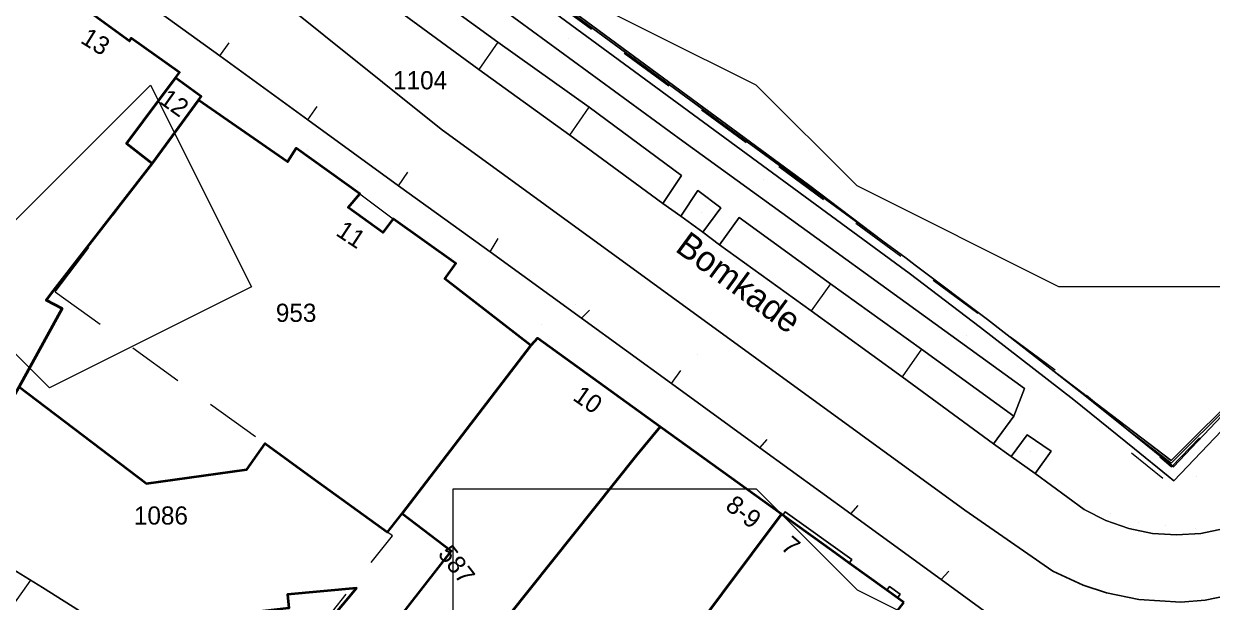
# Model space of a CAD drawing. Header units: metres. Extents: x 0 to 105485, y 0 to 425721.
# Drawn here: x 104666.2 to 104725.1, y 425246.9 to 425275.5 of the extents above; entities that cross this region are included whole.
import ezdxf
from ezdxf.enums import TextEntityAlignment as Align

# ---------------------------------------------------------------- set-up
doc = ezdxf.new("R2010")
doc.units = ezdxf.units.M
doc.header["$MEASUREMENT"] = 0
doc.linetypes.add('IE-TERREINAFSCHEIDING_KUNSTMATIG-SO', pattern=[11, 4, -1, 4, -2])
doc.linetypes.add('KG-PERCEEL-SO', pattern=[19, 5.5, -4, 5.5, -4])
for name, color, linetype, lineweight in [('B-XX-GK-KADEMUUR-G', 150, 'Continuous', 18), ('B-XX-GR-BOOM-G', 90, 'Continuous', 13), ('B-XX-GR-STRUIK-G', 90, 'Continuous', 13), ('B-XX-IE-MEUBILAIR-G', 7, 'Continuous', 18), ('B-XX-IE-MEUBILAIR_WATERWEGMEUBILAIR-G', 150, 'Continuous', 18), ('B-XX-IE-TERREINAFSCHEIDING_KUNSTMATIG_HEKWERK-G', 20, 'IE-TERREINAFSCHEIDING_KUNSTMATIG-SO', 18), ('B-XX-KG-GRENS_PERCEEL-G', 150, 'KG-PERCEEL-SO', 18), ('B-XX-KG-GRENS_PERCEEL-T', 150, 'KG-PERCEEL-SO', 18), ('B-XX-OG-BEBOUWING-G', 7, 'Continuous', 35), ('B-XX-OG-BEBOUWING_HUISNUMMER-T', 7, 'Continuous', 18), ('B-XX-OG-BEBOUWING_STRAATNAAM-T', 7, 'Continuous', 18), ('B-XX-OG-GRENS-G', 7, 'Continuous', 18), ('B-XX-OG-TERREIN_ERF-G', 7, 'Continuous', 18), ('B-XX-OG-WATER-G', 130, 'Continuous', 18), ('B-XX-VH-GESLOTENVERHARDING-G', 10, 'Continuous', 18), ('B-XX-VH-ONVERHARD_ZAND-G', 210, 'Continuous', 18), ('B-XX-VH-OPENVERHARDING-G', 90, 'Continuous', 18), ('B-XX-VW-MARKERING-G', 7, 'Continuous', 18)]:
    doc.layers.add(name, color=color, linetype=linetype, lineweight=lineweight)
doc.layers.add('GIS-WEGVAKKEN', color=2, linetype='Continuous')

msp = doc.modelspace()

# ---------------------------------------------------------------- linework, layer by layer
at = {"layer": 'B-XX-GK-KADEMUUR-G', "ltscale": 0.5}
for points in [[(104652.267, 425305.96), (104648.233, 425301.832), (104652.373, 425305.816), (104650.578, 425304.09), (104652.314, 425305.865), (104653.032, 425305.956), (104677.044, 425288.086), (104700.635, 425270.721), (104700.647, 425270.712), (104702.485, 425269.368), (104708.769, 425264.771), (104705.098, 425267.561), (104677.103, 425288.166), (104653.059, 425306.06)], [(104717.112, 425258.427), (104718.63, 425257.238), (104720.857, 425255.455), (104723.063, 425253.778), (104726.101, 425256.799), (104728.091, 425258.779), (104728.092, 425258.78), (104730.451, 425261.268), (104723.054, 425253.91)]]:
    msp.add_lwpolyline(points, close=True, dxfattribs=at)
msp.add_lwpolyline([(104691.75, 425276.639), (104709.652, 425263.503), (104710.08, 425263.178), (104713.62, 425260.49), (104718.244, 425256.909), (104721.241, 425254.48), (104722.917, 425253.121), (104723.198, 425252.893), (104726.554, 425256.43), (104726.165, 425256.748), (104723.18, 425253.595), (104720.857, 425255.455), (104718.63, 425257.238), (104717.112, 425258.427), (104713.963, 425260.894), (104710.382, 425263.582), (104709.931, 425263.92), (104708.769, 425264.771), (104702.485, 425269.368), (104700.647, 425270.712), (104700.635, 425270.721), (104677.044, 425288.086)], dxfattribs=at)
at = {"layer": 'B-XX-GR-BOOM-G', "color": 0, "true_color": 0x604a38}
for points in [[(104699.794, 425266.172, 2.259), (104699.794, 425266.172, 5.059)], [(104716.114, 425254.326, 2.156), (104716.114, 425254.326, 4.956)]]:
    msp.add_polyline3d(points, dxfattribs=at)
at = {"layer": 'B-XX-GR-STRUIK-G', "ltscale": 0.5}
for points in [[(104703.939, 425251.367), (104703.816, 425251.199), (104704.325, 425250.832), (104705.303, 425250.126), (104705.842, 425249.737), (104706.616, 425249.179), (104707.115, 425248.819), (104707.234, 425248.997)], [(104708.981, 425247.473), (104709.506, 425247.094), (104709.635, 425247.289), (104709.108, 425247.653)]]:
    msp.add_lwpolyline(points, close=True, dxfattribs=at)
at = {"layer": 'B-XX-IE-MEUBILAIR-G', "color": 0, "true_color": 0x604a38}
for points in [[(104680.287, 425269.298, 2.404), (104680.287, 425269.298, 5.404)], [(104682.744, 425267.483, 0), (104682.744, 425267.483, 3)], [(104685.085, 425265.769, 0), (104685.085, 425265.769, 3)], [(104687.43, 425263.967, 0), (104687.43, 425263.967, 3)], [(104693.567, 425261.647, 2.379), (104693.567, 425261.647, 3.879)], [(104691.852, 425260.634, 2.387), (104691.852, 425260.634, 5.387)], [(104699.586, 425259.14, 2.349), (104699.586, 425259.14, 3.849)], [(104717.479, 425252.74, 2.142), (104717.479, 425252.74, 5.142)], [(104718.722, 425251.875, 2.124), (104718.722, 425251.875, 5.124)], [(104720.042, 425251.294, 2.091), (104720.042, 425251.294, 5.091)], [(104721.429, 425250.831, 2.091), (104721.429, 425250.831, 5.091)], [(104722.793, 425250.669, 2.068), (104722.793, 425250.669, 5.068)], [(104724.275, 425250.556, 2.06), (104724.275, 425250.556, 5.06)]]:
    msp.add_polyline3d(points, dxfattribs=at)
at = {"layer": 'B-XX-IE-MEUBILAIR_WATERWEGMEUBILAIR-G', "color": 0, "true_color": 0x604a38}
for points in [[(104693.185, 425274.79, 2.023), (104693.185, 425274.79, 3.523)], [(104700.089, 425271.373, 2.143), (104700.089, 425271.373, 3.643)], [(104702.843, 425267.804, 1.971), (104702.843, 425267.804, 3.471)], [(104709.464, 425264.547, 2.029), (104709.464, 425264.547, 3.529)], [(104712.897, 425260.081, 1.94), (104712.897, 425260.081, 3.44)], [(104718.857, 425257.452, 1.235), (104718.857, 425257.452, 2.735)], [(104724.325, 425253.101, 1.963), (104724.325, 425253.101, 3.463)]]:
    msp.add_polyline3d(points, dxfattribs=at)
at = {"layer": 'B-XX-IE-TERREINAFSCHEIDING_KUNSTMATIG_HEKWERK-G', "ltscale": 0.5, "flags": 128}
msp.add_lwpolyline([(104721.087, 425254.29), (104722.763, 425252.93)], dxfattribs=at)
at = {"layer": 'B-XX-IE-TERREINAFSCHEIDING_KUNSTMATIG_HEKWERK-G', "color": 0, "ltscale": 0.5, "true_color": 0x8c7868}
msp.add_polyline3d([(104721.087, 425254.29, 1.58), (104722.763, 425252.93, 1.961)], dxfattribs=at)
at = {"layer": 'B-XX-KG-GRENS_PERCEEL-G', "ltscale": 0.5, "flags": 128}
for points in [[(104657.719, 425302.261), (104677.519, 425287.619), (104703.287, 425268.71), (104717.944, 425257.927), (104723.08, 425253.586), (104734.157, 425265.024), (104748.088, 425278.933), (104745.296, 425285.275), (104741.925, 425293.29), (104735.425, 425300.981), (104736.75, 425302.485), (104738.652, 425304.907)], [(104666.039, 425278.635), (104671.458, 425274.67), (104671.549, 425274.818), (104673.943, 425273.125), (104673.748, 425272.863), (104675.018, 425271.932), (104674.882, 425271.746)], [(104667.785, 425262.261), (104672.586, 425268.613), (104674.882, 425271.746)], [(104674.882, 425271.746), (104679.287, 425268.692), (104679.711, 425269.373), (104682.873, 425267.107), (104684.528, 425265.868), (104687.631, 425263.662), (104687.087, 425262.894), (104691.341, 425259.604)], [(104662.186, 425250.677), (104668.134, 425261.424), (104667.334, 425261.849), (104667.785, 425262.261)], [(104667.785, 425262.261), (104684.247, 425250.358)], [(104691.341, 425259.604), (104691.672, 425259.958), (104697.75, 425255.574)], [(104684.247, 425250.358), (104685.424, 425251.864), (104691.341, 425259.604)], [(104683.368, 425237.444), (104687.533, 425242.82), (104696.554, 425254.13), (104697.75, 425255.574)], [(104697.75, 425255.574), (104703.765, 425251.236)], [(104698.144, 425243.781), (104699.351, 425245.347), (104703.765, 425251.236)], [(104703.765, 425251.236), (104704.114, 425250.984), (104709.812, 425246.873)], [(104662.186, 425250.677), (104667.156, 425247.618), (104677.273, 425241.229), (104677.543, 425241.405)], [(104677.543, 425241.405), (104684.483, 425250.177), (104684.247, 425250.358)]]:
    msp.add_lwpolyline(points, dxfattribs=at)
at = {"layer": 'B-XX-OG-BEBOUWING-G', "ltscale": 0.5}
for points in [[(104666.039, 425278.635), (104659.701, 425267.566), (104659.56, 425267.319), (104657.002, 425262.789), (104662.277, 425259.851), (104658.408, 425253.046), (104662.198, 425250.656), (104665.994, 425257.556), (104668.134, 425261.424), (104667.334, 425261.849), (104667.698, 425262.318), (104672.586, 425268.613), (104671.316, 425269.609), (104673.748, 425272.863), (104673.943, 425273.125), (104671.549, 425274.818), (104671.458, 425274.67)], [(104674.882, 425271.746), (104675.018, 425271.932), (104673.748, 425272.863), (104671.316, 425269.609), (104672.586, 425268.613)], [(104665.994, 425257.556), (104672.302, 425252.758), (104677.279, 425253.451), (104678.176, 425254.746), (104680.503, 425253.064), (104684.247, 425250.358), (104684.97, 425251.283), (104691.341, 425259.604), (104687.087, 425262.894), (104687.631, 425263.662), (104684.528, 425265.868), (104684.014, 425265.189), (104682.3, 425266.428), (104682.873, 425267.107), (104679.711, 425269.373), (104679.287, 425268.692), (104674.882, 425271.746), (104672.586, 425268.613), (104667.698, 425262.318), (104667.334, 425261.849), (104668.134, 425261.424)], [(104696.554, 425254.13), (104697.75, 425255.574), (104691.672, 425259.958), (104691.341, 425259.604), (104684.97, 425251.283), (104687.393, 425249.431), (104683.837, 425244.849), (104686.977, 425242.423), (104687.129, 425242.306)], [(104699.351, 425245.347), (104703.765, 425251.236), (104697.75, 425255.574), (104696.554, 425254.13), (104687.129, 425242.306), (104686.977, 425242.423), (104683.444, 425237.68), (104683.316, 425237.479), (104683.275, 425237.415), (104683.514, 425237.25), (104689.64, 425233.029), (104689.782, 425233.235), (104689.829, 425233.202), (104698.144, 425243.781)], [(104709.812, 425246.873), (104709.506, 425247.094), (104708.981, 425247.473), (104707.115, 425248.819), (104706.616, 425249.179), (104705.842, 425249.737), (104705.303, 425250.126), (104704.325, 425250.832), (104703.816, 425251.199), (104703.765, 425251.236), (104699.351, 425245.347), (104702.098, 425243.234), (104700.95, 425241.668), (104703.957, 425239.334)], [(104673.277, 425243.753), (104677.273, 425241.229), (104677.417, 425241.323), (104677.543, 425241.405), (104682.71, 425247.583), (104679.29, 425247.259), (104679.349, 425246.592), (104675.289, 425246.126)]]:
    msp.add_lwpolyline(points, close=True, dxfattribs=at)
at = {"layer": 'B-XX-OG-GRENS-G'}
msp.add_polyline3d([(104742.5, 425277.5, 2.049), (104737.5, 425272.5, 1.968), (104732.5, 425267.5, 1.885), (104727.5, 425262.5, 1.855), (104717.5, 425262.5, 0.375), (104707.5, 425267.5, 0.537), (104702.5, 425272.5, 1.893), (104692.5, 425277.5, 1.067)], dxfattribs=at)
for points in [[(104672.5, 425272.5, 2.489), (104677.5, 425262.5, 3.318), (104667.5, 425257.5, 2.922), (104662.5, 425262.5, 3.002)], [(104687.5, 425252.5, 3.005), (104702.5, 425252.5, 2.445), (104707.5, 425247.5, 2.368), (104717.5, 425242.5, 2.377), (104712.5, 425232.5, 2.957), (104697.5, 425232.5, 2.722), (104687.5, 425242.5, 3.214), (104687.5, 425247.5, 3.073)]]:
    msp.add_polyline3d(points, close=True, dxfattribs=at)
at = {"layer": 'B-XX-OG-TERREIN_ERF-G', "ltscale": 0.5}
msp.add_lwpolyline([(104686.977, 425242.423), (104683.837, 425244.849), (104687.393, 425249.431), (104684.97, 425251.283), (104684.247, 425250.358), (104680.503, 425253.064), (104678.176, 425254.746), (104677.279, 425253.451), (104672.302, 425252.758), (104665.994, 425257.556), (104662.198, 425250.656), (104667.156, 425247.618), (104673.277, 425243.753), (104675.289, 425246.126), (104679.349, 425246.592), (104679.29, 425247.259), (104682.71, 425247.583), (104677.543, 425241.405), (104683.316, 425237.479), (104683.444, 425237.68)], close=True, dxfattribs=at)
at = {"layer": 'B-XX-OG-WATER-G', "ltscale": 0.5}
msp.add_lwpolyline([(104677.103, 425288.166), (104705.098, 425267.561), (104708.769, 425264.771), (104709.931, 425263.92), (104710.382, 425263.582), (104713.963, 425260.894), (104717.112, 425258.427), (104723.054, 425253.91), (104730.451, 425261.268), (104732.262, 425263.177), (104737.541, 425268.432), (104748.018, 425278.774)], dxfattribs=at)
at = {"layer": 'B-XX-VH-GESLOTENVERHARDING-G', "ltscale": 0.5}
msp.add_lwpolyline([(104726.165, 425256.748), (104726.101, 425256.799), (104723.063, 425253.778), (104720.857, 425255.455), (104723.18, 425253.595)], close=True, dxfattribs=at)
at = {"layer": 'B-XX-VH-ONVERHARD_ZAND-G', "ltscale": 0.5}
for points in [[(104698.766, 425266), (104699.861, 425265.207), (104700.76, 425266.412), (104699.608, 425267.281)], [(104715.128, 425254.099), (104716.319, 425253.26), (104717.119, 425254.36), (104715.929, 425255.181)]]:
    msp.add_lwpolyline(points, close=True, dxfattribs=at)
at = {"layer": 'B-XX-VH-OPENVERHARDING-G', "ltscale": 0.5}
for points in [[(104698.877, 425269.712), (104687.364, 425278.156), (104687.002, 425278.421), (104685.914, 425279.219), (104685.062, 425278.002), (104689.715, 425274.625), (104694.238, 425271.397), (104698.801, 425268.021), (104697.877, 425266.639), (104698.766, 425266), (104699.608, 425267.281), (104700.76, 425266.412), (104699.861, 425265.207), (104700.695, 425264.582), (104701.664, 425265.94), (104706.191, 425262.645), (104710.694, 425259.412), (104715.264, 425256.092), (104715.796, 425257.463)], [(104694.238, 425271.397), (104689.715, 425274.625), (104685.062, 425278.002), (104684.151, 425276.655), (104688.772, 425273.274), (104693.268, 425270.024), (104697.877, 425266.639), (104698.801, 425268.021)], [(104710.694, 425259.412), (104706.191, 425262.645), (104701.664, 425265.94), (104700.695, 425264.582), (104705.227, 425261.311), (104709.741, 425258.053), (104714.263, 425254.727), (104715.264, 425256.092)]]:
    msp.add_lwpolyline(points, close=True, dxfattribs=at)
for points in [[(104666.039, 425278.635), (104671.458, 425274.67), (104671.549, 425274.818), (104673.943, 425273.125), (104673.748, 425272.863), (104675.018, 425271.932), (104674.882, 425271.746), (104679.287, 425268.692), (104679.711, 425269.373), (104682.873, 425267.107), (104682.3, 425266.428), (104684.014, 425265.189), (104684.528, 425265.868), (104687.631, 425263.662), (104687.087, 425262.894), (104691.341, 425259.604), (104691.672, 425259.958), (104697.75, 425255.574), (104703.765, 425251.236), (104703.816, 425251.199), (104703.939, 425251.367), (104707.234, 425248.997), (104707.115, 425248.819), (104708.981, 425247.473), (104709.108, 425247.653), (104709.635, 425247.289), (104709.506, 425247.094), (104709.812, 425246.873)], [(104687.364, 425278.156), (104698.877, 425269.712), (104715.796, 425257.463), (104715.264, 425256.092), (104714.263, 425254.727), (104715.128, 425254.099), (104715.929, 425255.181), (104717.119, 425254.36), (104716.319, 425253.26), (104718.754, 425251.469), (104719.824, 425250.928), (104720.956, 425250.534), (104722.131, 425250.294), (104723.327, 425250.212), (104724.524, 425250.29), (104725.699, 425250.526), (104726.833, 425250.917), (104727.905, 425251.455), (104728.524, 425251.855), (104739.528, 425262.372), (104748.032, 425278.788)], [(104748.018, 425278.774), (104737.541, 425268.432), (104732.262, 425263.177), (104730.451, 425261.268), (104728.092, 425258.78), (104728.091, 425258.779), (104726.101, 425256.799), (104726.165, 425256.748), (104726.554, 425256.43), (104723.198, 425252.893), (104722.917, 425253.121), (104721.241, 425254.48), (104718.244, 425256.909), (104713.62, 425260.49), (104710.08, 425263.178), (104709.652, 425263.503), (104691.75, 425276.639)], [(104671.447, 425277.203), (104675.941, 425273.939), (104680.3, 425270.773), (104684.793, 425267.51), (104687.075, 425265.853), (104689.322, 425264.237), (104693.849, 425260.948), (104698.303, 425257.712), (104702.686, 425254.528), (104707.185, 425251.26), (104711.668, 425248.003), (104716.082, 425244.796), (104720.574, 425241.533), (104724.749, 425238.488), (104726.281, 425240.138)], [(104726.281, 425240.138), (104724.749, 425238.488), (104720.574, 425241.533), (104716.082, 425244.796), (104711.668, 425248.003), (104707.185, 425251.26), (104702.686, 425254.528), (104698.303, 425257.712), (104693.849, 425260.948), (104689.322, 425264.237), (104687.075, 425265.853), (104684.793, 425267.51), (104680.3, 425270.773), (104675.941, 425273.939), (104671.447, 425277.203)], [(104725.699, 425250.526), (104724.524, 425250.29), (104723.327, 425250.212), (104722.131, 425250.294), (104720.956, 425250.534), (104719.824, 425250.928), (104718.754, 425251.469), (104716.319, 425253.26), (104715.128, 425254.099), (104714.263, 425254.727), (104709.741, 425258.053), (104705.227, 425261.311), (104700.695, 425264.582), (104699.861, 425265.207), (104698.766, 425266), (104697.877, 425266.639), (104693.268, 425270.024), (104688.772, 425273.274), (104684.151, 425276.655)], [(104673.277, 425243.753), (104667.156, 425247.618), (104662.198, 425250.656)]]:
    msp.add_lwpolyline(points, dxfattribs=at)
at = {"layer": 'B-XX-VW-MARKERING-G', "color": 0, "ltscale": 0.5, "true_color": 0x808080}
for points in [[(104675.941, 425273.939, 2.409), (104676.394, 425274.585, 2.373)], [(104689.715, 425274.625, 2.261), (104688.772, 425273.274, 2.31)], [(104680.3, 425270.773, 2.398), (104680.76, 425271.444, 2.391)], [(104693.268, 425270.024, 2.266), (104694.238, 425271.397, 2.221)], [(104684.793, 425267.51, 2.4), (104685.245, 425268.185, 2.379)], [(104689.322, 425264.237, 2.382), (104689.723, 425264.898, 2.413)], [(104706.191, 425262.645, 2.14), (104705.227, 425261.311, 2.183)], [(104693.849, 425260.948, 2.367), (104694.246, 425261.352, 2.364)], [(104710.694, 425259.412, 2.118), (104709.741, 425258.053, 2.181)], [(104698.303, 425257.712, 2.385), (104698.775, 425258.359, 2.343)], [(104702.686, 425254.528, 2.364), (104703.046, 425254.937, 2.339)], [(104707.185, 425251.26, 0), (104707.559, 425251.67, 2.348)], [(104683.057, 425233.827, 2.532), (104680.936, 425235.228, 2.528), (104678.815, 425236.629, 2.513), (104676.497, 425238.165, 2.491), (104674.18, 425239.7, 2.526), (104671.885, 425241.221, 2.526), (104669.589, 425242.742, 2.532), (104667.299, 425244.26, 2.5), (104665.009, 425245.779, 2.552), (104666.58, 425247.972, 2.692)], [(104711.668, 425248.003, 2.364), (104712.04, 425248.424, 2.335)]]:
    msp.add_polyline3d(points, dxfattribs=at)
at = {"layer": 'GIS-WEGVAKKEN'}
msp.add_lwpolyline([(104675.27, 425279.65), (104686.9, 425270.31), (104712.84, 425251.45), (104717.2, 425248.42), (104718.7, 425247.72), (104719.85, 425247.34), (104721.46, 425247.01), (104723.54, 425246.89), (104724.74, 425246.99), (104726.34, 425247.31), (104728.29, 425248.01), (104729.35, 425248.57), (104730.27, 425249.15), (104744.38, 425262.69), (104755.35, 425272.78), (104757.51, 425274.52), (104759.75, 425275.93)], dxfattribs=at)

# ---------------------------------------------------------------- texts
at = {"layer": 'B-XX-KG-GRENS_PERCEEL-T'}
for s, p in [('1104', (104685.858, 425272.738)), ('953', (104679.717, 425261.219)), ('1086', (104673.02, 425251.178))]:
    msp.add_text(s, height=0.9, dxfattribs=at).set_placement(p, align=Align.MIDDLE_CENTER)
msp.add_text('587', height=0.9, rotation=307.8, dxfattribs=at).set_placement((104687.672, 425248.746), align=Align.MIDDLE_CENTER)
at = {"layer": 'B-XX-OG-BEBOUWING_HUISNUMMER-T'}
for s, rotation, p in [('13', 328.4, (104669.789, 425274.656)), ('12', 324.5, (104673.688, 425271.62)), ('11', 326.5, (104682.44, 425265.094)), ('10', 325.1, (104694.175, 425256.92)), ('8-9', 322.1, (104701.884, 425251.36)), ('7', 319.4, (104704.223, 425249.676))]:
    msp.add_text(s, height=0.9, rotation=rotation, dxfattribs=at).set_placement(p, align=Align.MIDDLE_CENTER)
at = {"layer": 'B-XX-OG-BEBOUWING_STRAATNAAM-T'}
msp.add_text('Bomkade', height=1.25, rotation=323.7, dxfattribs=at).set_placement((104701.653, 425262.722), align=Align.MIDDLE_CENTER)

doc.saveas('drawing.dxf')
